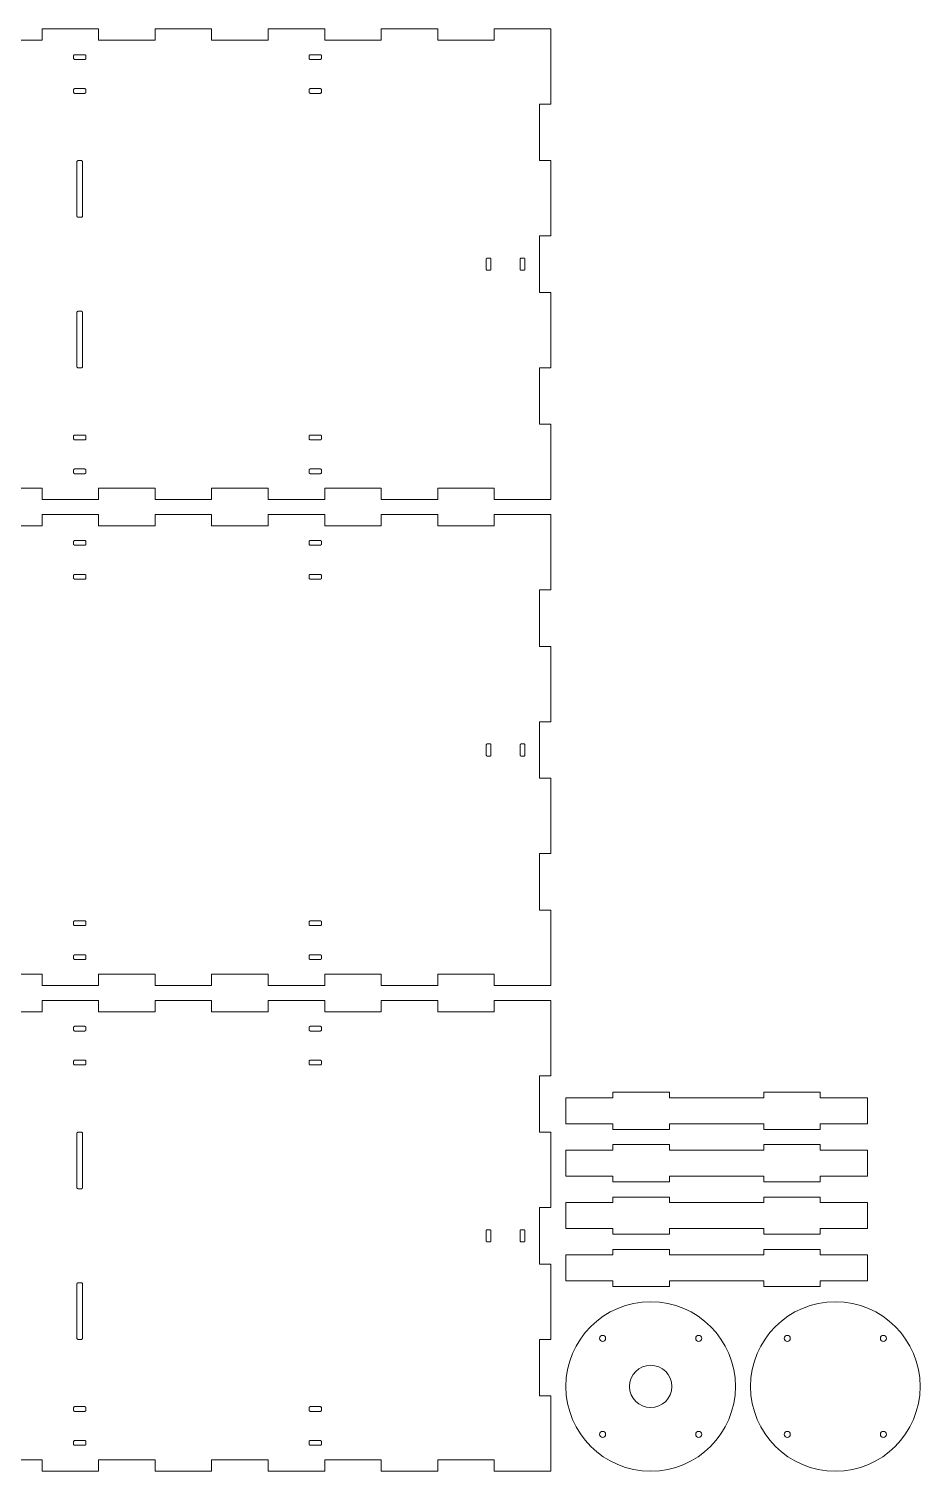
# Model space of a CAD drawing. Header units: millimetres. Extents: x 0 to 2766, y 0 to 982.
# Drawn here: x 1481 to 1954, y 0 to 766 of the extents above; entities that cross this region are included whole.
import ezdxf

# ---------------------------------------------------------------- set-up
doc = ezdxf.new("R2010")
doc.units = ezdxf.units.MM
doc.layers.add('CORTE', color=1, linetype='Continuous', lineweight=0)

msp = doc.modelspace()

# ---------------------------------------------------------------- linework, layer by layer
at = {"layer": 'CORTE'}
for points in [[(1458, 522), (1488, 522), (1488, 516), (1518, 516), (1518, 522), (1548, 522), (1548, 516), (1578, 516), (1578, 522), (1608, 522), (1608, 516), (1638, 516), (1638, 522), (1668, 522), (1668, 516), (1698, 516), (1698, 522), (1728, 522), (1728, 516), (1758, 516), (1758, 556), (1752, 556), (1752, 586), (1758, 586), (1758, 626), (1752, 626), (1752, 656), (1758, 656), (1758, 696), (1752, 696), (1752, 726), (1758, 726), (1758, 766), (1728, 766), (1728, 760), (1698, 760), (1698, 766), (1668, 766), (1668, 760), (1638, 760), (1638, 766), (1608, 766), (1608, 760), (1578, 760), (1578, 766), (1548, 766), (1548, 760), (1518, 760), (1518, 766), (1488, 766), (1488, 760), (1458, 760)], [(1458, 264), (1488, 264), (1488, 258), (1518, 258), (1518, 264), (1548, 264), (1548, 258), (1578, 258), (1578, 264), (1608, 264), (1608, 258), (1638, 258), (1638, 264), (1668, 264), (1668, 258), (1698, 258), (1698, 264), (1728, 264), (1728, 258), (1758, 258), (1758, 298), (1752, 298), (1752, 328), (1758, 328), (1758, 368), (1752, 368), (1752, 398), (1758, 398), (1758, 438), (1752, 438), (1752, 468), (1758, 468), (1758, 508), (1728, 508), (1728, 502), (1698, 502), (1698, 508), (1668, 508), (1668, 502), (1638, 502), (1638, 508), (1608, 508), (1608, 502), (1578, 502), (1578, 508), (1548, 508), (1548, 502), (1518, 502), (1518, 508), (1488, 508), (1488, 502), (1458, 502)], [(1458, 6), (1488, 6), (1488, 0), (1518, 0), (1518, 6), (1548, 6), (1548, 0), (1578, 0), (1578, 6), (1608, 6), (1608, 0), (1638, 0), (1638, 6), (1668, 6), (1668, 0), (1698, 0), (1698, 6), (1728, 6), (1728, 0), (1758, 0), (1758, 40), (1752, 40), (1752, 70), (1758, 70), (1758, 110), (1752, 110), (1752, 140), (1758, 140), (1758, 180), (1752, 180), (1752, 210), (1758, 210), (1758, 250), (1728, 250), (1728, 244), (1698, 244), (1698, 250), (1668, 250), (1668, 244), (1638, 244), (1638, 250), (1608, 250), (1608, 244), (1578, 244), (1578, 250), (1548, 250), (1548, 244), (1518, 244), (1518, 250), (1488, 250), (1488, 244), (1458, 244)]]:
    msp.add_lwpolyline(points, dxfattribs=at)
for points in [[(1510.65, 749.75), (1510.717179, 749.753773), (1510.783513, 749.765043), (1510.848167, 749.78367), (1510.91033, 749.809419), (1510.969219, 749.841965), (1511.024094, 749.880901), (1511.074264, 749.925736), (1511.119099, 749.975906), (1511.158035, 750.030781), (1511.190581, 750.08967), (1511.21633, 750.151833), (1511.234957, 750.216487), (1511.246227, 750.282821), (1511.25, 750.35), (1511.25, 751.65), (1511.246227, 751.717179), (1511.234957, 751.783513), (1511.21633, 751.848167), (1511.190581, 751.91033), (1511.158035, 751.969219), (1511.119099, 752.024094), (1511.074264, 752.074264), (1511.024094, 752.119099), (1510.969219, 752.158035), (1510.91033, 752.190581), (1510.848167, 752.21633), (1510.783513, 752.234957), (1510.717179, 752.246227), (1510.65, 752.25), (1505.35, 752.25), (1505.282821, 752.246227), (1505.216487, 752.234957), (1505.151833, 752.21633), (1505.08967, 752.190581), (1505.030781, 752.158035), (1504.975906, 752.119099), (1504.925736, 752.074264), (1504.880901, 752.024094), (1504.841965, 751.969219), (1504.809419, 751.91033), (1504.78367, 751.848167), (1504.765043, 751.783513), (1504.753773, 751.717179), (1504.75, 751.65), (1504.75, 750.35), (1504.753773, 750.282821), (1504.765043, 750.216487), (1504.78367, 750.151833), (1504.809419, 750.08967), (1504.841965, 750.030781), (1504.880901, 749.975906), (1504.925736, 749.925736), (1504.975906, 749.880901), (1505.030781, 749.841965), (1505.08967, 749.809419), (1505.151833, 749.78367), (1505.216487, 749.765043), (1505.282821, 749.753773), (1505.35, 749.75)], [(1635.65, 749.75), (1635.717179, 749.753773), (1635.783513, 749.765043), (1635.848167, 749.78367), (1635.91033, 749.809419), (1635.969219, 749.841965), (1636.024094, 749.880901), (1636.074264, 749.925736), (1636.119099, 749.975906), (1636.158035, 750.030781), (1636.190581, 750.08967), (1636.21633, 750.151833), (1636.234957, 750.216487), (1636.246227, 750.282821), (1636.25, 750.35), (1636.25, 751.65), (1636.246227, 751.717179), (1636.234957, 751.783513), (1636.21633, 751.848167), (1636.190581, 751.91033), (1636.158035, 751.969219), (1636.119099, 752.024094), (1636.074264, 752.074264), (1636.024094, 752.119099), (1635.969219, 752.158035), (1635.91033, 752.190581), (1635.848167, 752.21633), (1635.783513, 752.234957), (1635.717179, 752.246227), (1635.65, 752.25), (1630.35, 752.25), (1630.282821, 752.246227), (1630.216487, 752.234957), (1630.151833, 752.21633), (1630.08967, 752.190581), (1630.030781, 752.158035), (1629.975906, 752.119099), (1629.925736, 752.074264), (1629.880901, 752.024094), (1629.841965, 751.969219), (1629.809419, 751.91033), (1629.78367, 751.848167), (1629.765043, 751.783513), (1629.753773, 751.717179), (1629.75, 751.65), (1629.75, 750.35), (1629.753773, 750.282821), (1629.765043, 750.216487), (1629.78367, 750.151833), (1629.809419, 750.08967), (1629.841965, 750.030781), (1629.880901, 749.975906), (1629.925736, 749.925736), (1629.975906, 749.880901), (1630.030781, 749.841965), (1630.08967, 749.809419), (1630.151833, 749.78367), (1630.216487, 749.765043), (1630.282821, 749.753773), (1630.35, 749.75)], [(1510.65, 731.75), (1510.717179, 731.753773), (1510.783513, 731.765043), (1510.848167, 731.78367), (1510.91033, 731.809419), (1510.969219, 731.841965), (1511.024094, 731.880901), (1511.074264, 731.925736), (1511.119099, 731.975906), (1511.158035, 732.030781), (1511.190581, 732.08967), (1511.21633, 732.151833), (1511.234957, 732.216487), (1511.246227, 732.282821), (1511.25, 732.35), (1511.25, 733.65), (1511.246227, 733.717179), (1511.234957, 733.783513), (1511.21633, 733.848167), (1511.190581, 733.91033), (1511.158035, 733.969219), (1511.119099, 734.024094), (1511.074264, 734.074264), (1511.024094, 734.119099), (1510.969219, 734.158035), (1510.91033, 734.190581), (1510.848167, 734.21633), (1510.783513, 734.234957), (1510.717179, 734.246227), (1510.65, 734.25), (1505.35, 734.25), (1505.282821, 734.246227), (1505.216487, 734.234957), (1505.151833, 734.21633), (1505.08967, 734.190581), (1505.030781, 734.158035), (1504.975906, 734.119099), (1504.925736, 734.074264), (1504.880901, 734.024094), (1504.841965, 733.969219), (1504.809419, 733.91033), (1504.78367, 733.848167), (1504.765043, 733.783513), (1504.753773, 733.717179), (1504.75, 733.65), (1504.75, 732.35), (1504.753773, 732.282821), (1504.765043, 732.216487), (1504.78367, 732.151833), (1504.809419, 732.08967), (1504.841965, 732.030781), (1504.880901, 731.975906), (1504.925736, 731.925736), (1504.975906, 731.880901), (1505.030781, 731.841965), (1505.08967, 731.809419), (1505.151833, 731.78367), (1505.216487, 731.765043), (1505.282821, 731.753773), (1505.35, 731.75)], [(1635.65, 731.75), (1635.717179, 731.753773), (1635.783513, 731.765043), (1635.848167, 731.78367), (1635.91033, 731.809419), (1635.969219, 731.841965), (1636.024094, 731.880901), (1636.074264, 731.925736), (1636.119099, 731.975906), (1636.158035, 732.030781), (1636.190581, 732.08967), (1636.21633, 732.151833), (1636.234957, 732.216487), (1636.246227, 732.282821), (1636.25, 732.35), (1636.25, 733.65), (1636.246227, 733.717179), (1636.234957, 733.783513), (1636.21633, 733.848167), (1636.190581, 733.91033), (1636.158035, 733.969219), (1636.119099, 734.024094), (1636.074264, 734.074264), (1636.024094, 734.119099), (1635.969219, 734.158035), (1635.91033, 734.190581), (1635.848167, 734.21633), (1635.783513, 734.234957), (1635.717179, 734.246227), (1635.65, 734.25), (1630.35, 734.25), (1630.282821, 734.246227), (1630.216487, 734.234957), (1630.151833, 734.21633), (1630.08967, 734.190581), (1630.030781, 734.158035), (1629.975906, 734.119099), (1629.925736, 734.074264), (1629.880901, 734.024094), (1629.841965, 733.969219), (1629.809419, 733.91033), (1629.78367, 733.848167), (1629.765043, 733.783513), (1629.753773, 733.717179), (1629.75, 733.65), (1629.75, 732.35), (1629.753773, 732.282821), (1629.765043, 732.216487), (1629.78367, 732.151833), (1629.809419, 732.08967), (1629.841965, 732.030781), (1629.880901, 731.975906), (1629.925736, 731.925736), (1629.975906, 731.880901), (1630.030781, 731.841965), (1630.08967, 731.809419), (1630.151833, 731.78367), (1630.216487, 731.765043), (1630.282821, 731.753773), (1630.35, 731.75)], [(1508.9, 666), (1508.967179, 666.003773), (1509.033513, 666.015043), (1509.098167, 666.03367), (1509.16033, 666.059419), (1509.219219, 666.091965), (1509.274094, 666.130901), (1509.324264, 666.175736), (1509.369099, 666.225906), (1509.408035, 666.280781), (1509.440581, 666.33967), (1509.46633, 666.401833), (1509.484957, 666.466487), (1509.496227, 666.532821), (1509.5, 666.6), (1509.5, 695.4), (1509.496227, 695.467179), (1509.484957, 695.533513), (1509.46633, 695.598167), (1509.440581, 695.66033), (1509.408035, 695.719219), (1509.369099, 695.774094), (1509.324264, 695.824264), (1509.274094, 695.869099), (1509.219219, 695.908035), (1509.16033, 695.940581), (1509.098167, 695.96633), (1509.033513, 695.984957), (1508.967179, 695.996227), (1508.9, 696), (1507.1, 696), (1507.032821, 695.996227), (1506.966487, 695.984957), (1506.901833, 695.96633), (1506.83967, 695.940581), (1506.780781, 695.908035), (1506.725906, 695.869099), (1506.675736, 695.824264), (1506.630901, 695.774094), (1506.591965, 695.719219), (1506.559419, 695.66033), (1506.53367, 695.598167), (1506.515043, 695.533513), (1506.503773, 695.467179), (1506.5, 695.4), (1506.5, 666.6), (1506.503773, 666.532821), (1506.515043, 666.466487), (1506.53367, 666.401833), (1506.559419, 666.33967), (1506.591965, 666.280781), (1506.630901, 666.225906), (1506.675736, 666.175736), (1506.725906, 666.130901), (1506.780781, 666.091965), (1506.83967, 666.059419), (1506.901833, 666.03367), (1506.966487, 666.015043), (1507.032821, 666.003773), (1507.1, 666)], [(1725.65, 637.75), (1725.717179, 637.753773), (1725.783513, 637.765043), (1725.848167, 637.78367), (1725.91033, 637.809419), (1725.969219, 637.841965), (1726.024094, 637.880901), (1726.074264, 637.925736), (1726.119099, 637.975906), (1726.158035, 638.030781), (1726.190581, 638.08967), (1726.21633, 638.151833), (1726.234957, 638.216487), (1726.246227, 638.282821), (1726.25, 638.35), (1726.25, 643.65), (1726.246227, 643.717179), (1726.234957, 643.783513), (1726.21633, 643.848167), (1726.190581, 643.91033), (1726.158035, 643.969219), (1726.119099, 644.024094), (1726.074264, 644.074264), (1726.024094, 644.119099), (1725.969219, 644.158035), (1725.91033, 644.190581), (1725.848167, 644.21633), (1725.783513, 644.234957), (1725.717179, 644.246227), (1725.65, 644.25), (1724.35, 644.25), (1724.282821, 644.246227), (1724.216487, 644.234957), (1724.151833, 644.21633), (1724.08967, 644.190581), (1724.030781, 644.158035), (1723.975906, 644.119099), (1723.925736, 644.074264), (1723.880901, 644.024094), (1723.841965, 643.969219), (1723.809419, 643.91033), (1723.78367, 643.848167), (1723.765043, 643.783513), (1723.753773, 643.717179), (1723.75, 643.65), (1723.75, 638.35), (1723.753773, 638.282821), (1723.765043, 638.216487), (1723.78367, 638.151833), (1723.809419, 638.08967), (1723.841965, 638.030781), (1723.880901, 637.975906), (1723.925736, 637.925736), (1723.975906, 637.880901), (1724.030781, 637.841965), (1724.08967, 637.809419), (1724.151833, 637.78367), (1724.216487, 637.765043), (1724.282821, 637.753773), (1724.35, 637.75)], [(1743.65, 637.75), (1743.717179, 637.753773), (1743.783513, 637.765043), (1743.848167, 637.78367), (1743.91033, 637.809419), (1743.969219, 637.841965), (1744.024094, 637.880901), (1744.074264, 637.925736), (1744.119099, 637.975906), (1744.158035, 638.030781), (1744.190581, 638.08967), (1744.21633, 638.151833), (1744.234957, 638.216487), (1744.246227, 638.282821), (1744.25, 638.35), (1744.25, 643.65), (1744.246227, 643.717179), (1744.234957, 643.783513), (1744.21633, 643.848167), (1744.190581, 643.91033), (1744.158035, 643.969219), (1744.119099, 644.024094), (1744.074264, 644.074264), (1744.024094, 644.119099), (1743.969219, 644.158035), (1743.91033, 644.190581), (1743.848167, 644.21633), (1743.783513, 644.234957), (1743.717179, 644.246227), (1743.65, 644.25), (1742.35, 644.25), (1742.282821, 644.246227), (1742.216487, 644.234957), (1742.151833, 644.21633), (1742.08967, 644.190581), (1742.030781, 644.158035), (1741.975906, 644.119099), (1741.925736, 644.074264), (1741.880901, 644.024094), (1741.841965, 643.969219), (1741.809419, 643.91033), (1741.78367, 643.848167), (1741.765043, 643.783513), (1741.753773, 643.717179), (1741.75, 643.65), (1741.75, 638.35), (1741.753773, 638.282821), (1741.765043, 638.216487), (1741.78367, 638.151833), (1741.809419, 638.08967), (1741.841965, 638.030781), (1741.880901, 637.975906), (1741.925736, 637.925736), (1741.975906, 637.880901), (1742.030781, 637.841965), (1742.08967, 637.809419), (1742.151833, 637.78367), (1742.216487, 637.765043), (1742.282821, 637.753773), (1742.35, 637.75)], [(1508.9, 586), (1508.967179, 586.003773), (1509.033513, 586.015043), (1509.098167, 586.03367), (1509.16033, 586.059419), (1509.219219, 586.091965), (1509.274094, 586.130901), (1509.324264, 586.175736), (1509.369099, 586.225906), (1509.408035, 586.280781), (1509.440581, 586.33967), (1509.46633, 586.401833), (1509.484957, 586.466487), (1509.496227, 586.532821), (1509.5, 586.6), (1509.5, 615.4), (1509.496227, 615.467179), (1509.484957, 615.533513), (1509.46633, 615.598167), (1509.440581, 615.66033), (1509.408035, 615.719219), (1509.369099, 615.774094), (1509.324264, 615.824264), (1509.274094, 615.869099), (1509.219219, 615.908035), (1509.16033, 615.940581), (1509.098167, 615.96633), (1509.033513, 615.984957), (1508.967179, 615.996227), (1508.9, 616), (1507.1, 616), (1507.032821, 615.996227), (1506.966487, 615.984957), (1506.901833, 615.96633), (1506.83967, 615.940581), (1506.780781, 615.908035), (1506.725906, 615.869099), (1506.675736, 615.824264), (1506.630901, 615.774094), (1506.591965, 615.719219), (1506.559419, 615.66033), (1506.53367, 615.598167), (1506.515043, 615.533513), (1506.503773, 615.467179), (1506.5, 615.4), (1506.5, 586.6), (1506.503773, 586.532821), (1506.515043, 586.466487), (1506.53367, 586.401833), (1506.559419, 586.33967), (1506.591965, 586.280781), (1506.630901, 586.225906), (1506.675736, 586.175736), (1506.725906, 586.130901), (1506.780781, 586.091965), (1506.83967, 586.059419), (1506.901833, 586.03367), (1506.966487, 586.015043), (1507.032821, 586.003773), (1507.1, 586)], [(1510.65, 547.75), (1510.717179, 547.753773), (1510.783513, 547.765043), (1510.848167, 547.78367), (1510.91033, 547.809419), (1510.969219, 547.841965), (1511.024094, 547.880901), (1511.074264, 547.925736), (1511.119099, 547.975906), (1511.158035, 548.030781), (1511.190581, 548.08967), (1511.21633, 548.151833), (1511.234957, 548.216487), (1511.246227, 548.282821), (1511.25, 548.35), (1511.25, 549.65), (1511.246227, 549.717179), (1511.234957, 549.783513), (1511.21633, 549.848167), (1511.190581, 549.91033), (1511.158035, 549.969219), (1511.119099, 550.024094), (1511.074264, 550.074264), (1511.024094, 550.119099), (1510.969219, 550.158035), (1510.91033, 550.190581), (1510.848167, 550.21633), (1510.783513, 550.234957), (1510.717179, 550.246227), (1510.65, 550.25), (1505.35, 550.25), (1505.282821, 550.246227), (1505.216487, 550.234957), (1505.151833, 550.21633), (1505.08967, 550.190581), (1505.030781, 550.158035), (1504.975906, 550.119099), (1504.925736, 550.074264), (1504.880901, 550.024094), (1504.841965, 549.969219), (1504.809419, 549.91033), (1504.78367, 549.848167), (1504.765043, 549.783513), (1504.753773, 549.717179), (1504.75, 549.65), (1504.75, 548.35), (1504.753773, 548.282821), (1504.765043, 548.216487), (1504.78367, 548.151833), (1504.809419, 548.08967), (1504.841965, 548.030781), (1504.880901, 547.975906), (1504.925736, 547.925736), (1504.975906, 547.880901), (1505.030781, 547.841965), (1505.08967, 547.809419), (1505.151833, 547.78367), (1505.216487, 547.765043), (1505.282821, 547.753773), (1505.35, 547.75)], [(1635.65, 547.75), (1635.717179, 547.753773), (1635.783513, 547.765043), (1635.848167, 547.78367), (1635.91033, 547.809419), (1635.969219, 547.841965), (1636.024094, 547.880901), (1636.074264, 547.925736), (1636.119099, 547.975906), (1636.158035, 548.030781), (1636.190581, 548.08967), (1636.21633, 548.151833), (1636.234957, 548.216487), (1636.246227, 548.282821), (1636.25, 548.35), (1636.25, 549.65), (1636.246227, 549.717179), (1636.234957, 549.783513), (1636.21633, 549.848167), (1636.190581, 549.91033), (1636.158035, 549.969219), (1636.119099, 550.024094), (1636.074264, 550.074264), (1636.024094, 550.119099), (1635.969219, 550.158035), (1635.91033, 550.190581), (1635.848167, 550.21633), (1635.783513, 550.234957), (1635.717179, 550.246227), (1635.65, 550.25), (1630.35, 550.25), (1630.282821, 550.246227), (1630.216487, 550.234957), (1630.151833, 550.21633), (1630.08967, 550.190581), (1630.030781, 550.158035), (1629.975906, 550.119099), (1629.925736, 550.074264), (1629.880901, 550.024094), (1629.841965, 549.969219), (1629.809419, 549.91033), (1629.78367, 549.848167), (1629.765043, 549.783513), (1629.753773, 549.717179), (1629.75, 549.65), (1629.75, 548.35), (1629.753773, 548.282821), (1629.765043, 548.216487), (1629.78367, 548.151833), (1629.809419, 548.08967), (1629.841965, 548.030781), (1629.880901, 547.975906), (1629.925736, 547.925736), (1629.975906, 547.880901), (1630.030781, 547.841965), (1630.08967, 547.809419), (1630.151833, 547.78367), (1630.216487, 547.765043), (1630.282821, 547.753773), (1630.35, 547.75)], [(1510.65, 529.75), (1510.717179, 529.753773), (1510.783513, 529.765043), (1510.848167, 529.78367), (1510.91033, 529.809419), (1510.969219, 529.841965), (1511.024094, 529.880901), (1511.074264, 529.925736), (1511.119099, 529.975906), (1511.158035, 530.030781), (1511.190581, 530.08967), (1511.21633, 530.151833), (1511.234957, 530.216487), (1511.246227, 530.282821), (1511.25, 530.35), (1511.25, 531.65), (1511.246227, 531.717179), (1511.234957, 531.783513), (1511.21633, 531.848167), (1511.190581, 531.91033), (1511.158035, 531.969219), (1511.119099, 532.024094), (1511.074264, 532.074264), (1511.024094, 532.119099), (1510.969219, 532.158035), (1510.91033, 532.190581), (1510.848167, 532.21633), (1510.783513, 532.234957), (1510.717179, 532.246227), (1510.65, 532.25), (1505.35, 532.25), (1505.282821, 532.246227), (1505.216487, 532.234957), (1505.151833, 532.21633), (1505.08967, 532.190581), (1505.030781, 532.158035), (1504.975906, 532.119099), (1504.925736, 532.074264), (1504.880901, 532.024094), (1504.841965, 531.969219), (1504.809419, 531.91033), (1504.78367, 531.848167), (1504.765043, 531.783513), (1504.753773, 531.717179), (1504.75, 531.65), (1504.75, 530.35), (1504.753773, 530.282821), (1504.765043, 530.216487), (1504.78367, 530.151833), (1504.809419, 530.08967), (1504.841965, 530.030781), (1504.880901, 529.975906), (1504.925736, 529.925736), (1504.975906, 529.880901), (1505.030781, 529.841965), (1505.08967, 529.809419), (1505.151833, 529.78367), (1505.216487, 529.765043), (1505.282821, 529.753773), (1505.35, 529.75)], [(1635.65, 529.75), (1635.717179, 529.753773), (1635.783513, 529.765043), (1635.848167, 529.78367), (1635.91033, 529.809419), (1635.969219, 529.841965), (1636.024094, 529.880901), (1636.074264, 529.925736), (1636.119099, 529.975906), (1636.158035, 530.030781), (1636.190581, 530.08967), (1636.21633, 530.151833), (1636.234957, 530.216487), (1636.246227, 530.282821), (1636.25, 530.35), (1636.25, 531.65), (1636.246227, 531.717179), (1636.234957, 531.783513), (1636.21633, 531.848167), (1636.190581, 531.91033), (1636.158035, 531.969219), (1636.119099, 532.024094), (1636.074264, 532.074264), (1636.024094, 532.119099), (1635.969219, 532.158035), (1635.91033, 532.190581), (1635.848167, 532.21633), (1635.783513, 532.234957), (1635.717179, 532.246227), (1635.65, 532.25), (1630.35, 532.25), (1630.282821, 532.246227), (1630.216487, 532.234957), (1630.151833, 532.21633), (1630.08967, 532.190581), (1630.030781, 532.158035), (1629.975906, 532.119099), (1629.925736, 532.074264), (1629.880901, 532.024094), (1629.841965, 531.969219), (1629.809419, 531.91033), (1629.78367, 531.848167), (1629.765043, 531.783513), (1629.753773, 531.717179), (1629.75, 531.65), (1629.75, 530.35), (1629.753773, 530.282821), (1629.765043, 530.216487), (1629.78367, 530.151833), (1629.809419, 530.08967), (1629.841965, 530.030781), (1629.880901, 529.975906), (1629.925736, 529.925736), (1629.975906, 529.880901), (1630.030781, 529.841965), (1630.08967, 529.809419), (1630.151833, 529.78367), (1630.216487, 529.765043), (1630.282821, 529.753773), (1630.35, 529.75)], [(1510.65, 491.75), (1510.717179, 491.753773), (1510.783513, 491.765043), (1510.848167, 491.78367), (1510.91033, 491.809419), (1510.969219, 491.841965), (1511.024094, 491.880901), (1511.074264, 491.925736), (1511.119099, 491.975906), (1511.158035, 492.030781), (1511.190581, 492.08967), (1511.21633, 492.151833), (1511.234957, 492.216487), (1511.246227, 492.282821), (1511.25, 492.35), (1511.25, 493.65), (1511.246227, 493.717179), (1511.234957, 493.783513), (1511.21633, 493.848167), (1511.190581, 493.91033), (1511.158035, 493.969219), (1511.119099, 494.024094), (1511.074264, 494.074264), (1511.024094, 494.119099), (1510.969219, 494.158035), (1510.91033, 494.190581), (1510.848167, 494.21633), (1510.783513, 494.234957), (1510.717179, 494.246227), (1510.65, 494.25), (1505.35, 494.25), (1505.282821, 494.246227), (1505.216487, 494.234957), (1505.151833, 494.21633), (1505.08967, 494.190581), (1505.030781, 494.158035), (1504.975906, 494.119099), (1504.925736, 494.074264), (1504.880901, 494.024094), (1504.841965, 493.969219), (1504.809419, 493.91033), (1504.78367, 493.848167), (1504.765043, 493.783513), (1504.753773, 493.717179), (1504.75, 493.65), (1504.75, 492.35), (1504.753773, 492.282821), (1504.765043, 492.216487), (1504.78367, 492.151833), (1504.809419, 492.08967), (1504.841965, 492.030781), (1504.880901, 491.975906), (1504.925736, 491.925736), (1504.975906, 491.880901), (1505.030781, 491.841965), (1505.08967, 491.809419), (1505.151833, 491.78367), (1505.216487, 491.765043), (1505.282821, 491.753773), (1505.35, 491.75)], [(1635.65, 491.75), (1635.717179, 491.753773), (1635.783513, 491.765043), (1635.848167, 491.78367), (1635.91033, 491.809419), (1635.969219, 491.841965), (1636.024094, 491.880901), (1636.074264, 491.925736), (1636.119099, 491.975906), (1636.158035, 492.030781), (1636.190581, 492.08967), (1636.21633, 492.151833), (1636.234957, 492.216487), (1636.246227, 492.282821), (1636.25, 492.35), (1636.25, 493.65), (1636.246227, 493.717179), (1636.234957, 493.783513), (1636.21633, 493.848167), (1636.190581, 493.91033), (1636.158035, 493.969219), (1636.119099, 494.024094), (1636.074264, 494.074264), (1636.024094, 494.119099), (1635.969219, 494.158035), (1635.91033, 494.190581), (1635.848167, 494.21633), (1635.783513, 494.234957), (1635.717179, 494.246227), (1635.65, 494.25), (1630.35, 494.25), (1630.282821, 494.246227), (1630.216487, 494.234957), (1630.151833, 494.21633), (1630.08967, 494.190581), (1630.030781, 494.158035), (1629.975906, 494.119099), (1629.925736, 494.074264), (1629.880901, 494.024094), (1629.841965, 493.969219), (1629.809419, 493.91033), (1629.78367, 493.848167), (1629.765043, 493.783513), (1629.753773, 493.717179), (1629.75, 493.65), (1629.75, 492.35), (1629.753773, 492.282821), (1629.765043, 492.216487), (1629.78367, 492.151833), (1629.809419, 492.08967), (1629.841965, 492.030781), (1629.880901, 491.975906), (1629.925736, 491.925736), (1629.975906, 491.880901), (1630.030781, 491.841965), (1630.08967, 491.809419), (1630.151833, 491.78367), (1630.216487, 491.765043), (1630.282821, 491.753773), (1630.35, 491.75)], [(1510.65, 473.75), (1510.717179, 473.753773), (1510.783513, 473.765043), (1510.848167, 473.78367), (1510.91033, 473.809419), (1510.969219, 473.841965), (1511.024094, 473.880901), (1511.074264, 473.925736), (1511.119099, 473.975906), (1511.158035, 474.030781), (1511.190581, 474.08967), (1511.21633, 474.151833), (1511.234957, 474.216487), (1511.246227, 474.282821), (1511.25, 474.35), (1511.25, 475.65), (1511.246227, 475.717179), (1511.234957, 475.783513), (1511.21633, 475.848167), (1511.190581, 475.91033), (1511.158035, 475.969219), (1511.119099, 476.024094), (1511.074264, 476.074264), (1511.024094, 476.119099), (1510.969219, 476.158035), (1510.91033, 476.190581), (1510.848167, 476.21633), (1510.783513, 476.234957), (1510.717179, 476.246227), (1510.65, 476.25), (1505.35, 476.25), (1505.282821, 476.246227), (1505.216487, 476.234957), (1505.151833, 476.21633), (1505.08967, 476.190581), (1505.030781, 476.158035), (1504.975906, 476.119099), (1504.925736, 476.074264), (1504.880901, 476.024094), (1504.841965, 475.969219), (1504.809419, 475.91033), (1504.78367, 475.848167), (1504.765043, 475.783513), (1504.753773, 475.717179), (1504.75, 475.65), (1504.75, 474.35), (1504.753773, 474.282821), (1504.765043, 474.216487), (1504.78367, 474.151833), (1504.809419, 474.08967), (1504.841965, 474.030781), (1504.880901, 473.975906), (1504.925736, 473.925736), (1504.975906, 473.880901), (1505.030781, 473.841965), (1505.08967, 473.809419), (1505.151833, 473.78367), (1505.216487, 473.765043), (1505.282821, 473.753773), (1505.35, 473.75)], [(1635.65, 473.75), (1635.717179, 473.753773), (1635.783513, 473.765043), (1635.848167, 473.78367), (1635.91033, 473.809419), (1635.969219, 473.841965), (1636.024094, 473.880901), (1636.074264, 473.925736), (1636.119099, 473.975906), (1636.158035, 474.030781), (1636.190581, 474.08967), (1636.21633, 474.151833), (1636.234957, 474.216487), (1636.246227, 474.282821), (1636.25, 474.35), (1636.25, 475.65), (1636.246227, 475.717179), (1636.234957, 475.783513), (1636.21633, 475.848167), (1636.190581, 475.91033), (1636.158035, 475.969219), (1636.119099, 476.024094), (1636.074264, 476.074264), (1636.024094, 476.119099), (1635.969219, 476.158035), (1635.91033, 476.190581), (1635.848167, 476.21633), (1635.783513, 476.234957), (1635.717179, 476.246227), (1635.65, 476.25), (1630.35, 476.25), (1630.282821, 476.246227), (1630.216487, 476.234957), (1630.151833, 476.21633), (1630.08967, 476.190581), (1630.030781, 476.158035), (1629.975906, 476.119099), (1629.925736, 476.074264), (1629.880901, 476.024094), (1629.841965, 475.969219), (1629.809419, 475.91033), (1629.78367, 475.848167), (1629.765043, 475.783513), (1629.753773, 475.717179), (1629.75, 475.65), (1629.75, 474.35), (1629.753773, 474.282821), (1629.765043, 474.216487), (1629.78367, 474.151833), (1629.809419, 474.08967), (1629.841965, 474.030781), (1629.880901, 473.975906), (1629.925736, 473.925736), (1629.975906, 473.880901), (1630.030781, 473.841965), (1630.08967, 473.809419), (1630.151833, 473.78367), (1630.216487, 473.765043), (1630.282821, 473.753773), (1630.35, 473.75)], [(1725.65, 379.75), (1725.717179, 379.753773), (1725.783513, 379.765043), (1725.848167, 379.78367), (1725.91033, 379.809419), (1725.969219, 379.841965), (1726.024094, 379.880901), (1726.074264, 379.925736), (1726.119099, 379.975906), (1726.158035, 380.030781), (1726.190581, 380.08967), (1726.21633, 380.151833), (1726.234957, 380.216487), (1726.246227, 380.282821), (1726.25, 380.35), (1726.25, 385.65), (1726.246227, 385.717179), (1726.234957, 385.783513), (1726.21633, 385.848167), (1726.190581, 385.91033), (1726.158035, 385.969219), (1726.119099, 386.024094), (1726.074264, 386.074264), (1726.024094, 386.119099), (1725.969219, 386.158035), (1725.91033, 386.190581), (1725.848167, 386.21633), (1725.783513, 386.234957), (1725.717179, 386.246227), (1725.65, 386.25), (1724.35, 386.25), (1724.282821, 386.246227), (1724.216487, 386.234957), (1724.151833, 386.21633), (1724.08967, 386.190581), (1724.030781, 386.158035), (1723.975906, 386.119099), (1723.925736, 386.074264), (1723.880901, 386.024094), (1723.841965, 385.969219), (1723.809419, 385.91033), (1723.78367, 385.848167), (1723.765043, 385.783513), (1723.753773, 385.717179), (1723.75, 385.65), (1723.75, 380.35), (1723.753773, 380.282821), (1723.765043, 380.216487), (1723.78367, 380.151833), (1723.809419, 380.08967), (1723.841965, 380.030781), (1723.880901, 379.975906), (1723.925736, 379.925736), (1723.975906, 379.880901), (1724.030781, 379.841965), (1724.08967, 379.809419), (1724.151833, 379.78367), (1724.216487, 379.765043), (1724.282821, 379.753773), (1724.35, 379.75)], [(1743.65, 379.75), (1743.717179, 379.753773), (1743.783513, 379.765043), (1743.848167, 379.78367), (1743.91033, 379.809419), (1743.969219, 379.841965), (1744.024094, 379.880901), (1744.074264, 379.925736), (1744.119099, 379.975906), (1744.158035, 380.030781), (1744.190581, 380.08967), (1744.21633, 380.151833), (1744.234957, 380.216487), (1744.246227, 380.282821), (1744.25, 380.35), (1744.25, 385.65), (1744.246227, 385.717179), (1744.234957, 385.783513), (1744.21633, 385.848167), (1744.190581, 385.91033), (1744.158035, 385.969219), (1744.119099, 386.024094), (1744.074264, 386.074264), (1744.024094, 386.119099), (1743.969219, 386.158035), (1743.91033, 386.190581), (1743.848167, 386.21633), (1743.783513, 386.234957), (1743.717179, 386.246227), (1743.65, 386.25), (1742.35, 386.25), (1742.282821, 386.246227), (1742.216487, 386.234957), (1742.151833, 386.21633), (1742.08967, 386.190581), (1742.030781, 386.158035), (1741.975906, 386.119099), (1741.925736, 386.074264), (1741.880901, 386.024094), (1741.841965, 385.969219), (1741.809419, 385.91033), (1741.78367, 385.848167), (1741.765043, 385.783513), (1741.753773, 385.717179), (1741.75, 385.65), (1741.75, 380.35), (1741.753773, 380.282821), (1741.765043, 380.216487), (1741.78367, 380.151833), (1741.809419, 380.08967), (1741.841965, 380.030781), (1741.880901, 379.975906), (1741.925736, 379.925736), (1741.975906, 379.880901), (1742.030781, 379.841965), (1742.08967, 379.809419), (1742.151833, 379.78367), (1742.216487, 379.765043), (1742.282821, 379.753773), (1742.35, 379.75)], [(1510.65, 289.75), (1510.717179, 289.753773), (1510.783513, 289.765043), (1510.848167, 289.78367), (1510.91033, 289.809419), (1510.969219, 289.841965), (1511.024094, 289.880901), (1511.074264, 289.925736), (1511.119099, 289.975906), (1511.158035, 290.030781), (1511.190581, 290.08967), (1511.21633, 290.151833), (1511.234957, 290.216487), (1511.246227, 290.282821), (1511.25, 290.35), (1511.25, 291.65), (1511.246227, 291.717179), (1511.234957, 291.783513), (1511.21633, 291.848167), (1511.190581, 291.91033), (1511.158035, 291.969219), (1511.119099, 292.024094), (1511.074264, 292.074264), (1511.024094, 292.119099), (1510.969219, 292.158035), (1510.91033, 292.190581), (1510.848167, 292.21633), (1510.783513, 292.234957), (1510.717179, 292.246227), (1510.65, 292.25), (1505.35, 292.25), (1505.282821, 292.246227), (1505.216487, 292.234957), (1505.151833, 292.21633), (1505.08967, 292.190581), (1505.030781, 292.158035), (1504.975906, 292.119099), (1504.925736, 292.074264), (1504.880901, 292.024094), (1504.841965, 291.969219), (1504.809419, 291.91033), (1504.78367, 291.848167), (1504.765043, 291.783513), (1504.753773, 291.717179), (1504.75, 291.65), (1504.75, 290.35), (1504.753773, 290.282821), (1504.765043, 290.216487), (1504.78367, 290.151833), (1504.809419, 290.08967), (1504.841965, 290.030781), (1504.880901, 289.975906), (1504.925736, 289.925736), (1504.975906, 289.880901), (1505.030781, 289.841965), (1505.08967, 289.809419), (1505.151833, 289.78367), (1505.216487, 289.765043), (1505.282821, 289.753773), (1505.35, 289.75)], [(1635.65, 289.75), (1635.717179, 289.753773), (1635.783513, 289.765043), (1635.848167, 289.78367), (1635.91033, 289.809419), (1635.969219, 289.841965), (1636.024094, 289.880901), (1636.074264, 289.925736), (1636.119099, 289.975906), (1636.158035, 290.030781), (1636.190581, 290.08967), (1636.21633, 290.151833), (1636.234957, 290.216487), (1636.246227, 290.282821), (1636.25, 290.35), (1636.25, 291.65), (1636.246227, 291.717179), (1636.234957, 291.783513), (1636.21633, 291.848167), (1636.190581, 291.91033), (1636.158035, 291.969219), (1636.119099, 292.024094), (1636.074264, 292.074264), (1636.024094, 292.119099), (1635.969219, 292.158035), (1635.91033, 292.190581), (1635.848167, 292.21633), (1635.783513, 292.234957), (1635.717179, 292.246227), (1635.65, 292.25), (1630.35, 292.25), (1630.282821, 292.246227), (1630.216487, 292.234957), (1630.151833, 292.21633), (1630.08967, 292.190581), (1630.030781, 292.158035), (1629.975906, 292.119099), (1629.925736, 292.074264), (1629.880901, 292.024094), (1629.841965, 291.969219), (1629.809419, 291.91033), (1629.78367, 291.848167), (1629.765043, 291.783513), (1629.753773, 291.717179), (1629.75, 291.65), (1629.75, 290.35), (1629.753773, 290.282821), (1629.765043, 290.216487), (1629.78367, 290.151833), (1629.809419, 290.08967), (1629.841965, 290.030781), (1629.880901, 289.975906), (1629.925736, 289.925736), (1629.975906, 289.880901), (1630.030781, 289.841965), (1630.08967, 289.809419), (1630.151833, 289.78367), (1630.216487, 289.765043), (1630.282821, 289.753773), (1630.35, 289.75)], [(1510.65, 271.75), (1510.717179, 271.753773), (1510.783513, 271.765043), (1510.848167, 271.78367), (1510.91033, 271.809419), (1510.969219, 271.841965), (1511.024094, 271.880901), (1511.074264, 271.925736), (1511.119099, 271.975906), (1511.158035, 272.030781), (1511.190581, 272.08967), (1511.21633, 272.151833), (1511.234957, 272.216487), (1511.246227, 272.282821), (1511.25, 272.35), (1511.25, 273.65), (1511.246227, 273.717179), (1511.234957, 273.783513), (1511.21633, 273.848167), (1511.190581, 273.91033), (1511.158035, 273.969219), (1511.119099, 274.024094), (1511.074264, 274.074264), (1511.024094, 274.119099), (1510.969219, 274.158035), (1510.91033, 274.190581), (1510.848167, 274.21633), (1510.783513, 274.234957), (1510.717179, 274.246227), (1510.65, 274.25), (1505.35, 274.25), (1505.282821, 274.246227), (1505.216487, 274.234957), (1505.151833, 274.21633), (1505.08967, 274.190581), (1505.030781, 274.158035), (1504.975906, 274.119099), (1504.925736, 274.074264), (1504.880901, 274.024094), (1504.841965, 273.969219), (1504.809419, 273.91033), (1504.78367, 273.848167), (1504.765043, 273.783513), (1504.753773, 273.717179), (1504.75, 273.65), (1504.75, 272.35), (1504.753773, 272.282821), (1504.765043, 272.216487), (1504.78367, 272.151833), (1504.809419, 272.08967), (1504.841965, 272.030781), (1504.880901, 271.975906), (1504.925736, 271.925736), (1504.975906, 271.880901), (1505.030781, 271.841965), (1505.08967, 271.809419), (1505.151833, 271.78367), (1505.216487, 271.765043), (1505.282821, 271.753773), (1505.35, 271.75)], [(1635.65, 271.75), (1635.717179, 271.753773), (1635.783513, 271.765043), (1635.848167, 271.78367), (1635.91033, 271.809419), (1635.969219, 271.841965), (1636.024094, 271.880901), (1636.074264, 271.925736), (1636.119099, 271.975906), (1636.158035, 272.030781), (1636.190581, 272.08967), (1636.21633, 272.151833), (1636.234957, 272.216487), (1636.246227, 272.282821), (1636.25, 272.35), (1636.25, 273.65), (1636.246227, 273.717179), (1636.234957, 273.783513), (1636.21633, 273.848167), (1636.190581, 273.91033), (1636.158035, 273.969219), (1636.119099, 274.024094), (1636.074264, 274.074264), (1636.024094, 274.119099), (1635.969219, 274.158035), (1635.91033, 274.190581), (1635.848167, 274.21633), (1635.783513, 274.234957), (1635.717179, 274.246227), (1635.65, 274.25), (1630.35, 274.25), (1630.282821, 274.246227), (1630.216487, 274.234957), (1630.151833, 274.21633), (1630.08967, 274.190581), (1630.030781, 274.158035), (1629.975906, 274.119099), (1629.925736, 274.074264), (1629.880901, 274.024094), (1629.841965, 273.969219), (1629.809419, 273.91033), (1629.78367, 273.848167), (1629.765043, 273.783513), (1629.753773, 273.717179), (1629.75, 273.65), (1629.75, 272.35), (1629.753773, 272.282821), (1629.765043, 272.216487), (1629.78367, 272.151833), (1629.809419, 272.08967), (1629.841965, 272.030781), (1629.880901, 271.975906), (1629.925736, 271.925736), (1629.975906, 271.880901), (1630.030781, 271.841965), (1630.08967, 271.809419), (1630.151833, 271.78367), (1630.216487, 271.765043), (1630.282821, 271.753773), (1630.35, 271.75)], [(1510.65, 233.75), (1510.717179, 233.753773), (1510.783513, 233.765043), (1510.848167, 233.78367), (1510.91033, 233.809419), (1510.969219, 233.841965), (1511.024094, 233.880901), (1511.074264, 233.925736), (1511.119099, 233.975906), (1511.158035, 234.030781), (1511.190581, 234.08967), (1511.21633, 234.151833), (1511.234957, 234.216487), (1511.246227, 234.282821), (1511.25, 234.35), (1511.25, 235.65), (1511.246227, 235.717179), (1511.234957, 235.783513), (1511.21633, 235.848167), (1511.190581, 235.91033), (1511.158035, 235.969219), (1511.119099, 236.024094), (1511.074264, 236.074264), (1511.024094, 236.119099), (1510.969219, 236.158035), (1510.91033, 236.190581), (1510.848167, 236.21633), (1510.783513, 236.234957), (1510.717179, 236.246227), (1510.65, 236.25), (1505.35, 236.25), (1505.282821, 236.246227), (1505.216487, 236.234957), (1505.151833, 236.21633), (1505.08967, 236.190581), (1505.030781, 236.158035), (1504.975906, 236.119099), (1504.925736, 236.074264), (1504.880901, 236.024094), (1504.841965, 235.969219), (1504.809419, 235.91033), (1504.78367, 235.848167), (1504.765043, 235.783513), (1504.753773, 235.717179), (1504.75, 235.65), (1504.75, 234.35), (1504.753773, 234.282821), (1504.765043, 234.216487), (1504.78367, 234.151833), (1504.809419, 234.08967), (1504.841965, 234.030781), (1504.880901, 233.975906), (1504.925736, 233.925736), (1504.975906, 233.880901), (1505.030781, 233.841965), (1505.08967, 233.809419), (1505.151833, 233.78367), (1505.216487, 233.765043), (1505.282821, 233.753773), (1505.35, 233.75)], [(1635.65, 233.75), (1635.717179, 233.753773), (1635.783513, 233.765043), (1635.848167, 233.78367), (1635.91033, 233.809419), (1635.969219, 233.841965), (1636.024094, 233.880901), (1636.074264, 233.925736), (1636.119099, 233.975906), (1636.158035, 234.030781), (1636.190581, 234.08967), (1636.21633, 234.151833), (1636.234957, 234.216487), (1636.246227, 234.282821), (1636.25, 234.35), (1636.25, 235.65), (1636.246227, 235.717179), (1636.234957, 235.783513), (1636.21633, 235.848167), (1636.190581, 235.91033), (1636.158035, 235.969219), (1636.119099, 236.024094), (1636.074264, 236.074264), (1636.024094, 236.119099), (1635.969219, 236.158035), (1635.91033, 236.190581), (1635.848167, 236.21633), (1635.783513, 236.234957), (1635.717179, 236.246227), (1635.65, 236.25), (1630.35, 236.25), (1630.282821, 236.246227), (1630.216487, 236.234957), (1630.151833, 236.21633), (1630.08967, 236.190581), (1630.030781, 236.158035), (1629.975906, 236.119099), (1629.925736, 236.074264), (1629.880901, 236.024094), (1629.841965, 235.969219), (1629.809419, 235.91033), (1629.78367, 235.848167), (1629.765043, 235.783513), (1629.753773, 235.717179), (1629.75, 235.65), (1629.75, 234.35), (1629.753773, 234.282821), (1629.765043, 234.216487), (1629.78367, 234.151833), (1629.809419, 234.08967), (1629.841965, 234.030781), (1629.880901, 233.975906), (1629.925736, 233.925736), (1629.975906, 233.880901), (1630.030781, 233.841965), (1630.08967, 233.809419), (1630.151833, 233.78367), (1630.216487, 233.765043), (1630.282821, 233.753773), (1630.35, 233.75)], [(1510.65, 215.75), (1510.717179, 215.753773), (1510.783513, 215.765043), (1510.848167, 215.78367), (1510.91033, 215.809419), (1510.969219, 215.841965), (1511.024094, 215.880901), (1511.074264, 215.925736), (1511.119099, 215.975906), (1511.158035, 216.030781), (1511.190581, 216.08967), (1511.21633, 216.151833), (1511.234957, 216.216487), (1511.246227, 216.282821), (1511.25, 216.35), (1511.25, 217.65), (1511.246227, 217.717179), (1511.234957, 217.783513), (1511.21633, 217.848167), (1511.190581, 217.91033), (1511.158035, 217.969219), (1511.119099, 218.024094), (1511.074264, 218.074264), (1511.024094, 218.119099), (1510.969219, 218.158035), (1510.91033, 218.190581), (1510.848167, 218.21633), (1510.783513, 218.234957), (1510.717179, 218.246227), (1510.65, 218.25), (1505.35, 218.25), (1505.282821, 218.246227), (1505.216487, 218.234957), (1505.151833, 218.21633), (1505.08967, 218.190581), (1505.030781, 218.158035), (1504.975906, 218.119099), (1504.925736, 218.074264), (1504.880901, 218.024094), (1504.841965, 217.969219), (1504.809419, 217.91033), (1504.78367, 217.848167), (1504.765043, 217.783513), (1504.753773, 217.717179), (1504.75, 217.65), (1504.75, 216.35), (1504.753773, 216.282821), (1504.765043, 216.216487), (1504.78367, 216.151833), (1504.809419, 216.08967), (1504.841965, 216.030781), (1504.880901, 215.975906), (1504.925736, 215.925736), (1504.975906, 215.880901), (1505.030781, 215.841965), (1505.08967, 215.809419), (1505.151833, 215.78367), (1505.216487, 215.765043), (1505.282821, 215.753773), (1505.35, 215.75)], [(1635.65, 215.75), (1635.717179, 215.753773), (1635.783513, 215.765043), (1635.848167, 215.78367), (1635.91033, 215.809419), (1635.969219, 215.841965), (1636.024094, 215.880901), (1636.074264, 215.925736), (1636.119099, 215.975906), (1636.158035, 216.030781), (1636.190581, 216.08967), (1636.21633, 216.151833), (1636.234957, 216.216487), (1636.246227, 216.282821), (1636.25, 216.35), (1636.25, 217.65), (1636.246227, 217.717179), (1636.234957, 217.783513), (1636.21633, 217.848167), (1636.190581, 217.91033), (1636.158035, 217.969219), (1636.119099, 218.024094), (1636.074264, 218.074264), (1636.024094, 218.119099), (1635.969219, 218.158035), (1635.91033, 218.190581), (1635.848167, 218.21633), (1635.783513, 218.234957), (1635.717179, 218.246227), (1635.65, 218.25), (1630.35, 218.25), (1630.282821, 218.246227), (1630.216487, 218.234957), (1630.151833, 218.21633), (1630.08967, 218.190581), (1630.030781, 218.158035), (1629.975906, 218.119099), (1629.925736, 218.074264), (1629.880901, 218.024094), (1629.841965, 217.969219), (1629.809419, 217.91033), (1629.78367, 217.848167), (1629.765043, 217.783513), (1629.753773, 217.717179), (1629.75, 217.65), (1629.75, 216.35), (1629.753773, 216.282821), (1629.765043, 216.216487), (1629.78367, 216.151833), (1629.809419, 216.08967), (1629.841965, 216.030781), (1629.880901, 215.975906), (1629.925736, 215.925736), (1629.975906, 215.880901), (1630.030781, 215.841965), (1630.08967, 215.809419), (1630.151833, 215.78367), (1630.216487, 215.765043), (1630.282821, 215.753773), (1630.35, 215.75)], [(1766, 184.4), (1791, 184.4), (1791, 181.4), (1821, 181.4), (1821, 184.4), (1871, 184.4), (1871, 181.4), (1901, 181.4), (1901, 184.4), (1926, 184.4), (1926, 198.2), (1901, 198.2), (1901, 201.2), (1871, 201.2), (1871, 198.2), (1821, 198.2), (1821, 201.2), (1791, 201.2), (1791, 198.2), (1766, 198.2)], [(1508.9, 150), (1508.967179, 150.003773), (1509.033513, 150.015043), (1509.098167, 150.03367), (1509.16033, 150.059419), (1509.219219, 150.091965), (1509.274094, 150.130901), (1509.324264, 150.175736), (1509.369099, 150.225906), (1509.408035, 150.280781), (1509.440581, 150.33967), (1509.46633, 150.401833), (1509.484957, 150.466487), (1509.496227, 150.532821), (1509.5, 150.6), (1509.5, 179.4), (1509.496227, 179.467179), (1509.484957, 179.533513), (1509.46633, 179.598167), (1509.440581, 179.66033), (1509.408035, 179.719219), (1509.369099, 179.774094), (1509.324264, 179.824264), (1509.274094, 179.869099), (1509.219219, 179.908035), (1509.16033, 179.940581), (1509.098167, 179.96633), (1509.033513, 179.984957), (1508.967179, 179.996227), (1508.9, 180), (1507.1, 180), (1507.032821, 179.996227), (1506.966487, 179.984957), (1506.901833, 179.96633), (1506.83967, 179.940581), (1506.780781, 179.908035), (1506.725906, 179.869099), (1506.675736, 179.824264), (1506.630901, 179.774094), (1506.591965, 179.719219), (1506.559419, 179.66033), (1506.53367, 179.598167), (1506.515043, 179.533513), (1506.503773, 179.467179), (1506.5, 179.4), (1506.5, 150.6), (1506.503773, 150.532821), (1506.515043, 150.466487), (1506.53367, 150.401833), (1506.559419, 150.33967), (1506.591965, 150.280781), (1506.630901, 150.225906), (1506.675736, 150.175736), (1506.725906, 150.130901), (1506.780781, 150.091965), (1506.83967, 150.059419), (1506.901833, 150.03367), (1506.966487, 150.015043), (1507.032821, 150.003773), (1507.1, 150)], [(1766, 156.6), (1791, 156.6), (1791, 153.6), (1821, 153.6), (1821, 156.6), (1871, 156.6), (1871, 153.6), (1901, 153.6), (1901, 156.6), (1926, 156.6), (1926, 170.4), (1901, 170.4), (1901, 173.4), (1871, 173.4), (1871, 170.4), (1821, 170.4), (1821, 173.4), (1791, 173.4), (1791, 170.4), (1766, 170.4)], [(1766, 128.8), (1791, 128.8), (1791, 125.8), (1821, 125.8), (1821, 128.8), (1871, 128.8), (1871, 125.8), (1901, 125.8), (1901, 128.8), (1926, 128.8), (1926, 142.6), (1901, 142.6), (1901, 145.6), (1871, 145.6), (1871, 142.6), (1821, 142.6), (1821, 145.6), (1791, 145.6), (1791, 142.6), (1766, 142.6)], [(1725.65, 121.75), (1725.717179, 121.753773), (1725.783513, 121.765043), (1725.848167, 121.78367), (1725.91033, 121.809419), (1725.969219, 121.841965), (1726.024094, 121.880901), (1726.074264, 121.925736), (1726.119099, 121.975906), (1726.158035, 122.030781), (1726.190581, 122.08967), (1726.21633, 122.151833), (1726.234957, 122.216487), (1726.246227, 122.282821), (1726.25, 122.35), (1726.25, 127.65), (1726.246227, 127.717179), (1726.234957, 127.783513), (1726.21633, 127.848167), (1726.190581, 127.91033), (1726.158035, 127.969219), (1726.119099, 128.024094), (1726.074264, 128.074264), (1726.024094, 128.119099), (1725.969219, 128.158035), (1725.91033, 128.190581), (1725.848167, 128.21633), (1725.783513, 128.234957), (1725.717179, 128.246227), (1725.65, 128.25), (1724.35, 128.25), (1724.282821, 128.246227), (1724.216487, 128.234957), (1724.151833, 128.21633), (1724.08967, 128.190581), (1724.030781, 128.158035), (1723.975906, 128.119099), (1723.925736, 128.074264), (1723.880901, 128.024094), (1723.841965, 127.969219), (1723.809419, 127.91033), (1723.78367, 127.848167), (1723.765043, 127.783513), (1723.753773, 127.717179), (1723.75, 127.65), (1723.75, 122.35), (1723.753773, 122.282821), (1723.765043, 122.216487), (1723.78367, 122.151833), (1723.809419, 122.08967), (1723.841965, 122.030781), (1723.880901, 121.975906), (1723.925736, 121.925736), (1723.975906, 121.880901), (1724.030781, 121.841965), (1724.08967, 121.809419), (1724.151833, 121.78367), (1724.216487, 121.765043), (1724.282821, 121.753773), (1724.35, 121.75)], [(1743.65, 121.75), (1743.717179, 121.753773), (1743.783513, 121.765043), (1743.848167, 121.78367), (1743.91033, 121.809419), (1743.969219, 121.841965), (1744.024094, 121.880901), (1744.074264, 121.925736), (1744.119099, 121.975906), (1744.158035, 122.030781), (1744.190581, 122.08967), (1744.21633, 122.151833), (1744.234957, 122.216487), (1744.246227, 122.282821), (1744.25, 122.35), (1744.25, 127.65), (1744.246227, 127.717179), (1744.234957, 127.783513), (1744.21633, 127.848167), (1744.190581, 127.91033), (1744.158035, 127.969219), (1744.119099, 128.024094), (1744.074264, 128.074264), (1744.024094, 128.119099), (1743.969219, 128.158035), (1743.91033, 128.190581), (1743.848167, 128.21633), (1743.783513, 128.234957), (1743.717179, 128.246227), (1743.65, 128.25), (1742.35, 128.25), (1742.282821, 128.246227), (1742.216487, 128.234957), (1742.151833, 128.21633), (1742.08967, 128.190581), (1742.030781, 128.158035), (1741.975906, 128.119099), (1741.925736, 128.074264), (1741.880901, 128.024094), (1741.841965, 127.969219), (1741.809419, 127.91033), (1741.78367, 127.848167), (1741.765043, 127.783513), (1741.753773, 127.717179), (1741.75, 127.65), (1741.75, 122.35), (1741.753773, 122.282821), (1741.765043, 122.216487), (1741.78367, 122.151833), (1741.809419, 122.08967), (1741.841965, 122.030781), (1741.880901, 121.975906), (1741.925736, 121.925736), (1741.975906, 121.880901), (1742.030781, 121.841965), (1742.08967, 121.809419), (1742.151833, 121.78367), (1742.216487, 121.765043), (1742.282821, 121.753773), (1742.35, 121.75)], [(1766, 101), (1791, 101), (1791, 98), (1821, 98), (1821, 101), (1871, 101), (1871, 98), (1901, 98), (1901, 101), (1926, 101), (1926, 114.8), (1901, 114.8), (1901, 117.8), (1871, 117.8), (1871, 114.8), (1821, 114.8), (1821, 117.8), (1791, 117.8), (1791, 114.8), (1766, 114.8)], [(1508.9, 70), (1508.967179, 70.003773), (1509.033513, 70.015043), (1509.098167, 70.03367), (1509.16033, 70.059419), (1509.219219, 70.091965), (1509.274094, 70.130901), (1509.324264, 70.175736), (1509.369099, 70.225906), (1509.408035, 70.280781), (1509.440581, 70.33967), (1509.46633, 70.401833), (1509.484957, 70.466487), (1509.496227, 70.532821), (1509.5, 70.6), (1509.5, 99.4), (1509.496227, 99.467179), (1509.484957, 99.533513), (1509.46633, 99.598167), (1509.440581, 99.66033), (1509.408035, 99.719219), (1509.369099, 99.774094), (1509.324264, 99.824264), (1509.274094, 99.869099), (1509.219219, 99.908035), (1509.16033, 99.940581), (1509.098167, 99.96633), (1509.033513, 99.984957), (1508.967179, 99.996227), (1508.9, 100), (1507.1, 100), (1507.032821, 99.996227), (1506.966487, 99.984957), (1506.901833, 99.96633), (1506.83967, 99.940581), (1506.780781, 99.908035), (1506.725906, 99.869099), (1506.675736, 99.824264), (1506.630901, 99.774094), (1506.591965, 99.719219), (1506.559419, 99.66033), (1506.53367, 99.598167), (1506.515043, 99.533513), (1506.503773, 99.467179), (1506.5, 99.4), (1506.5, 70.6), (1506.503773, 70.532821), (1506.515043, 70.466487), (1506.53367, 70.401833), (1506.559419, 70.33967), (1506.591965, 70.280781), (1506.630901, 70.225906), (1506.675736, 70.175736), (1506.725906, 70.130901), (1506.780781, 70.091965), (1506.83967, 70.059419), (1506.901833, 70.03367), (1506.966487, 70.015043), (1507.032821, 70.003773), (1507.1, 70)], [(1510.65, 31.75), (1510.717179, 31.753773), (1510.783513, 31.765043), (1510.848167, 31.78367), (1510.91033, 31.809419), (1510.969219, 31.841965), (1511.024094, 31.880901), (1511.074264, 31.925736), (1511.119099, 31.975906), (1511.158035, 32.030781), (1511.190581, 32.08967), (1511.21633, 32.151833), (1511.234957, 32.216487), (1511.246227, 32.282821), (1511.25, 32.35), (1511.25, 33.65), (1511.246227, 33.717179), (1511.234957, 33.783513), (1511.21633, 33.848167), (1511.190581, 33.91033), (1511.158035, 33.969219), (1511.119099, 34.024094), (1511.074264, 34.074264), (1511.024094, 34.119099), (1510.969219, 34.158035), (1510.91033, 34.190581), (1510.848167, 34.21633), (1510.783513, 34.234957), (1510.717179, 34.246227), (1510.65, 34.25), (1505.35, 34.25), (1505.282821, 34.246227), (1505.216487, 34.234957), (1505.151833, 34.21633), (1505.08967, 34.190581), (1505.030781, 34.158035), (1504.975906, 34.119099), (1504.925736, 34.074264), (1504.880901, 34.024094), (1504.841965, 33.969219), (1504.809419, 33.91033), (1504.78367, 33.848167), (1504.765043, 33.783513), (1504.753773, 33.717179), (1504.75, 33.65), (1504.75, 32.35), (1504.753773, 32.282821), (1504.765043, 32.216487), (1504.78367, 32.151833), (1504.809419, 32.08967), (1504.841965, 32.030781), (1504.880901, 31.975906), (1504.925736, 31.925736), (1504.975906, 31.880901), (1505.030781, 31.841965), (1505.08967, 31.809419), (1505.151833, 31.78367), (1505.216487, 31.765043), (1505.282821, 31.753773), (1505.35, 31.75)], [(1635.65, 31.75), (1635.717179, 31.753773), (1635.783513, 31.765043), (1635.848167, 31.78367), (1635.91033, 31.809419), (1635.969219, 31.841965), (1636.024094, 31.880901), (1636.074264, 31.925736), (1636.119099, 31.975906), (1636.158035, 32.030781), (1636.190581, 32.08967), (1636.21633, 32.151833), (1636.234957, 32.216487), (1636.246227, 32.282821), (1636.25, 32.35), (1636.25, 33.65), (1636.246227, 33.717179), (1636.234957, 33.783513), (1636.21633, 33.848167), (1636.190581, 33.91033), (1636.158035, 33.969219), (1636.119099, 34.024094), (1636.074264, 34.074264), (1636.024094, 34.119099), (1635.969219, 34.158035), (1635.91033, 34.190581), (1635.848167, 34.21633), (1635.783513, 34.234957), (1635.717179, 34.246227), (1635.65, 34.25), (1630.35, 34.25), (1630.282821, 34.246227), (1630.216487, 34.234957), (1630.151833, 34.21633), (1630.08967, 34.190581), (1630.030781, 34.158035), (1629.975906, 34.119099), (1629.925736, 34.074264), (1629.880901, 34.024094), (1629.841965, 33.969219), (1629.809419, 33.91033), (1629.78367, 33.848167), (1629.765043, 33.783513), (1629.753773, 33.717179), (1629.75, 33.65), (1629.75, 32.35), (1629.753773, 32.282821), (1629.765043, 32.216487), (1629.78367, 32.151833), (1629.809419, 32.08967), (1629.841965, 32.030781), (1629.880901, 31.975906), (1629.925736, 31.925736), (1629.975906, 31.880901), (1630.030781, 31.841965), (1630.08967, 31.809419), (1630.151833, 31.78367), (1630.216487, 31.765043), (1630.282821, 31.753773), (1630.35, 31.75)], [(1510.65, 13.75), (1510.717179, 13.753773), (1510.783513, 13.765043), (1510.848167, 13.78367), (1510.91033, 13.809419), (1510.969219, 13.841965), (1511.024094, 13.880901), (1511.074264, 13.925736), (1511.119099, 13.975906), (1511.158035, 14.030781), (1511.190581, 14.08967), (1511.21633, 14.151833), (1511.234957, 14.216487), (1511.246227, 14.282821), (1511.25, 14.35), (1511.25, 15.65), (1511.246227, 15.717179), (1511.234957, 15.783513), (1511.21633, 15.848167), (1511.190581, 15.91033), (1511.158035, 15.969219), (1511.119099, 16.024094), (1511.074264, 16.074264), (1511.024094, 16.119099), (1510.969219, 16.158035), (1510.91033, 16.190581), (1510.848167, 16.21633), (1510.783513, 16.234957), (1510.717179, 16.246227), (1510.65, 16.25), (1505.35, 16.25), (1505.282821, 16.246227), (1505.216487, 16.234957), (1505.151833, 16.21633), (1505.08967, 16.190581), (1505.030781, 16.158035), (1504.975906, 16.119099), (1504.925736, 16.074264), (1504.880901, 16.024094), (1504.841965, 15.969219), (1504.809419, 15.91033), (1504.78367, 15.848167), (1504.765043, 15.783513), (1504.753773, 15.717179), (1504.75, 15.65), (1504.75, 14.35), (1504.753773, 14.282821), (1504.765043, 14.216487), (1504.78367, 14.151833), (1504.809419, 14.08967), (1504.841965, 14.030781), (1504.880901, 13.975906), (1504.925736, 13.925736), (1504.975906, 13.880901), (1505.030781, 13.841965), (1505.08967, 13.809419), (1505.151833, 13.78367), (1505.216487, 13.765043), (1505.282821, 13.753773), (1505.35, 13.75)], [(1635.65, 13.75), (1635.717179, 13.753773), (1635.783513, 13.765043), (1635.848167, 13.78367), (1635.91033, 13.809419), (1635.969219, 13.841965), (1636.024094, 13.880901), (1636.074264, 13.925736), (1636.119099, 13.975906), (1636.158035, 14.030781), (1636.190581, 14.08967), (1636.21633, 14.151833), (1636.234957, 14.216487), (1636.246227, 14.282821), (1636.25, 14.35), (1636.25, 15.65), (1636.246227, 15.717179), (1636.234957, 15.783513), (1636.21633, 15.848167), (1636.190581, 15.91033), (1636.158035, 15.969219), (1636.119099, 16.024094), (1636.074264, 16.074264), (1636.024094, 16.119099), (1635.969219, 16.158035), (1635.91033, 16.190581), (1635.848167, 16.21633), (1635.783513, 16.234957), (1635.717179, 16.246227), (1635.65, 16.25), (1630.35, 16.25), (1630.282821, 16.246227), (1630.216487, 16.234957), (1630.151833, 16.21633), (1630.08967, 16.190581), (1630.030781, 16.158035), (1629.975906, 16.119099), (1629.925736, 16.074264), (1629.880901, 16.024094), (1629.841965, 15.969219), (1629.809419, 15.91033), (1629.78367, 15.848167), (1629.765043, 15.783513), (1629.753773, 15.717179), (1629.75, 15.65), (1629.75, 14.35), (1629.753773, 14.282821), (1629.765043, 14.216487), (1629.78367, 14.151833), (1629.809419, 14.08967), (1629.841965, 14.030781), (1629.880901, 13.975906), (1629.925736, 13.925736), (1629.975906, 13.880901), (1630.030781, 13.841965), (1630.08967, 13.809419), (1630.151833, 13.78367), (1630.216487, 13.765043), (1630.282821, 13.753773), (1630.35, 13.75)]]:
    msp.add_lwpolyline(points, close=True, dxfattribs=at)
for centre, radius in [((1811, 45), 45), ((1909, 45), 45), ((1785.5, 70.5), 1.6), ((1836.5, 70.5), 1.6), ((1883.5, 70.5), 1.6), ((1934.5, 70.5), 1.6), ((1811, 45), 11.25), ((1785.5, 19.5), 1.6), ((1836.5, 19.5), 1.6), ((1883.5, 19.5), 1.6), ((1934.5, 19.5), 1.6)]:
    msp.add_circle(centre, radius, dxfattribs=at)

doc.saveas('drawing.dxf')
